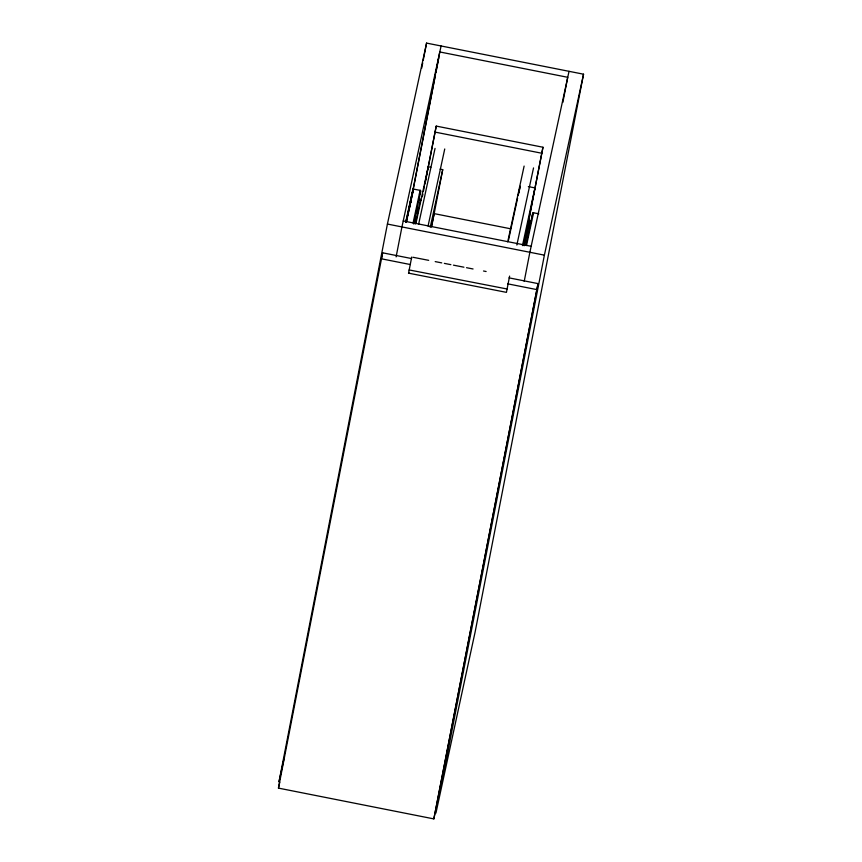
<?xml version="1.0" encoding="UTF-8"?>
<svg xmlns="http://www.w3.org/2000/svg" width="862" height="862" viewBox="0 0 862 862"><rect width="100%" height="100%" fill="white"/><g stroke="black" fill="none" stroke-linecap="round" stroke-linejoin="round"><path stroke-width="1.29" d="M416.745 210.587L417.65 210.156M525.939 235.972L525.992 234.83L525.583 236.834M406.142 221.663L413.178 189.037L420.537 190.427L420.193 194.198L419.417 194.036M406.907 218.797L406.929 217.903L406.605 219.422M525.734 236.425C525.292 238.828 526.531 232.255 526.079 234.798M524.958 240.229L524.171 243.741M406.034 222.18L406.487 220.025M410.98 202.592L410.193 202.441L410.624 200.232M507.093 288.996L409.191 269.946L408.545 273.308L408.696 272.532M525.895 235.38L525.798 236.048M583.542 74.197L544.385 255.152L435.935 813.082L475.091 632.126L583.542 74.197L426.571 43.1L387.415 224.055L278.965 781.974L284.072 758.377M509.065 277.866L538.039 283.609L433.855 818.9L278.458 788.116L382.642 252.814L411.616 258.557M421.69 68.217L422.714 62.937M423.231 60.286L426.571 43.1M396.111 256.876L401.94 226.932L441.096 45.977M408.329 212.03L409.967 203.637M411.325 196.999L413.178 189.037M406.907 219.745L407.403 217.202M409.472 207.957L409.989 205.318M410.506 202.667L411.53 197.387M412.047 194.737L439.792 51.957L567.735 77.3L562.843 102.416M412.047 195.372L435.439 75.059M435.957 72.419L438.78 57.873M422.38 196.687L422.897 194.047M423.393 191.472L424.438 186.138M424.912 183.671L436.237 126.089L542.974 147.24L524.01 244.819M424.955 184.112L436.237 126.089M409.148 270.183L411.713 257.038M431.593 226.857L442.723 169.642L440.083 169.114M518.902 192.84L520.174 186.332M509.614 276.088L506.436 292.358L408.566 273.157M523.74 245.519L542.974 147.24M527.673 227.008L525.917 236.328A1.304 1.185 12.2 0 0 526.283 236.942M532.059 216.373L533.169 212.752L538.761 213.754M524.215 281.357L529.871 252.275L569.028 71.32M433.855 818.9L538.039 283.609M405.991 221.868L406.422 220.5M406.11 221.415L406.455 219.562M407.586 215.069L407.866 213.582L407.543 215.166M417.564 210.543L417.704 209.854M524.538 241.953L523.837 245.174L528.029 225.219L528.837 225.294M527.706 226.835L527.921 225.758M409.116 207.376L409.364 206.104L410.129 206.352M406.304 221.103L406.11 222.094M406.498 219.357L407.349 219.185M382.642 252.814L381.349 258.794L410.323 264.537M278.458 788.116L279.751 782.136M405.679 222.299L413.006 189.144M406.174 222.084L413.372 188.972M406.476 221.793L413.577 188.95M413.049 223.096L420.16 190.254M413.695 223.969L420.807 191.127L420.02 190.976M415.01 221.297L415.861 217.375M416.712 213.453L417.844 208.238M415.236 224.066L420.322 200.555A2.23 2.026 12.2 0 0 418.641 198.141M416.001 223.161L428.198 166.765L430.838 167.282M418.63 224.206L435.041 148.415M428.048 226.07L444.738 148.975M430.235 227.342L442.723 169.642M431.334 226.749L434.168 213.625L510.552 228.764M507.718 241.856L524.118 166.064M508.505 240.121L517.588 198.152M518.148 195.523L520.142 186.343M516.855 245.034L533.535 167.928M522.458 245.616L534.946 187.905L528.341 186.601M524.333 245.681L529.419 222.17A2.23 2.026 12.2 0 1 531.498 220.553M525.798 245.304L532.705 213.129M526.488 245.573L533.589 212.731M413.017 257.285L428.683 260.335M435.202 261.606L441.732 262.878M444.339 263.384L450.869 264.656M453.477 265.162L463.928 267.198M466.536 267.705L473.066 268.976M483.507 271.002L486.114 271.519M434.944 132.069L541.681 153.22M532.662 213.323L533.449 213.474M419.535 200.393L420.322 200.555M529.203 223.614L528.417 223.452L528.837 221.308A1.304 1.185 12.2 0 1 530.82 221.157M416.82 210.253L417.617 210.414M403.233 220.952L531.164 246.295M387.415 224.055L544.385 255.152M507.772 283.846L536.746 289.589M420.128 199.768A1.304 1.185 12.2 0 1 421.087 200.49M407.187 217.008L407.327 216.384L407.187 217.008M408.103 213.226L407.683 215.338L408.146 213.151"/></g></svg>
